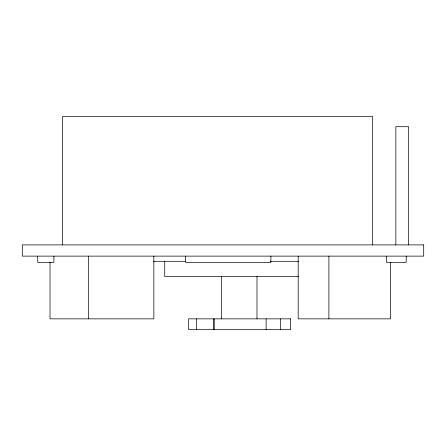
<?xml version="1.0" encoding="UTF-8"?>
<svg xmlns="http://www.w3.org/2000/svg" width="446" height="446" viewBox="0 0 446 446"><rect width="100%" height="100%" fill="white"/><g stroke="black" fill="none" stroke-linecap="round" stroke-linejoin="round"><path stroke-width="0.67" d="M153.496 261.3L185.497 261.3M270.376 261.3L298.904 261.3M298.887 276.503L164.741 276.503L164.741 261.2M408.659 244.899L408.659 126.709L395.847 126.709L395.847 244.899M406.206 256.121L406.206 262.393L386.598 262.393L386.598 256.121M390.501 262.326L390.501 318.851L298.184 318.851L298.184 256.121M372.644 244.899L372.644 116.451L62.535 116.451L62.535 244.899M328.892 256.121L328.892 318.851M280.534 318.851L280.534 329.549M270.884 256.121L270.884 262.393L185.664 262.393L185.664 256.121M266.117 318.851L266.117 329.549M256.98 276.503L256.98 318.851M221.495 276.503L221.495 318.851M214.264 318.851L214.264 329.549M213.584 318.851L213.584 329.549M196.636 318.851L196.636 329.549M153.848 256.121L153.848 318.851L50.03 318.851L50.03 262.326M88.615 256.121L88.615 318.851M53.916 256.121L53.916 262.393L37.709 262.393L37.709 256.121M423.7 244.899L22.3 244.899L22.3 256.121L423.7 256.121L423.7 244.899M290.636 318.851L188.636 318.851L188.636 329.549L290.636 329.549L290.636 318.851"/></g></svg>
